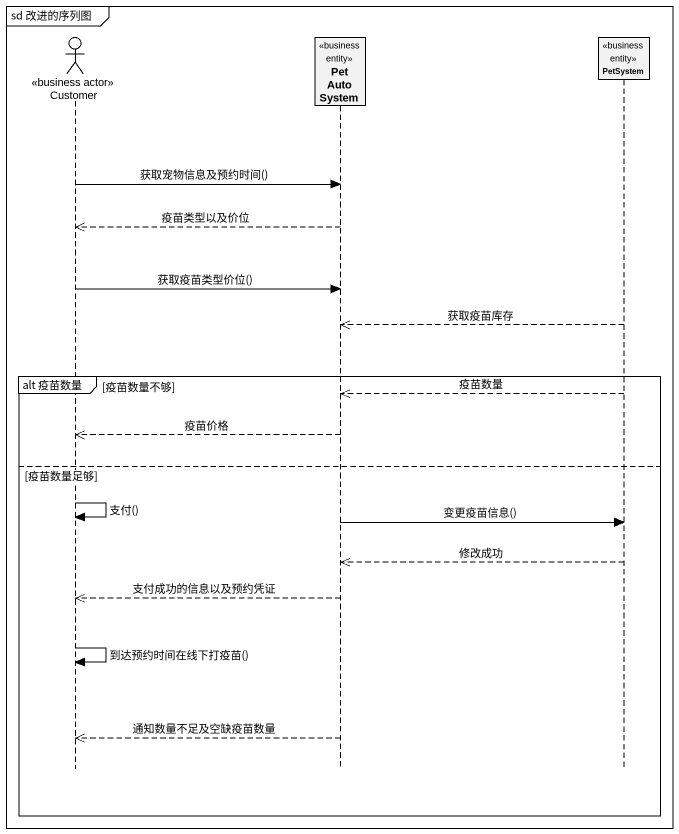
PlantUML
@startuml
mainframe sd 改进的序列图
hide footbox
actor Customer <<business actor>>
participant PetAutoSystem <<business entity>>
participant PetSystem <<business entity>>

Customer -> PetAutoSystem : 获取宠物信息及预约时间()
PetAutoSystem -->> Customer : 疫苗类型以及价位
Customer -> PetAutoSystem : 获取疫苗类型价位()
PetSystem -->> PetAutoSystem : 获取疫苗库存
group alt 疫苗数量 [疫苗数量不够]
  PetSystem -->> PetAutoSystem : 疫苗数量
  PetAutoSystem -->> Customer : 疫苗价格
else 疫苗数量足够
  Customer -> Customer : 支付()
  PetAutoSystem -> PetSystem : 变更疫苗信息()
  PetSystem -->> PetAutoSystem : 修改成功
  PetAutoSystem -->> Customer : 支付成功的信息以及预约凭证
  Customer -> Customer : 到达预约时间在线下打疫苗()
  PetAutoSystem -->> Customer : 通知数量不足及空缺疫苗数量
end
@enduml
